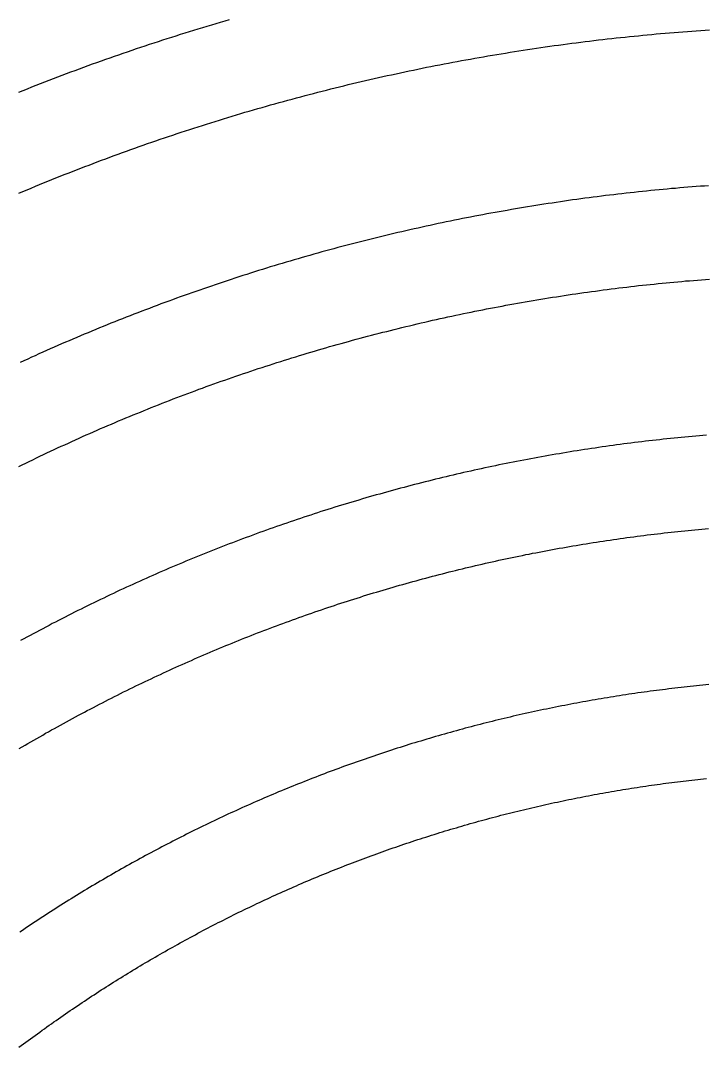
# Model space of a CAD drawing. Header units: inches. Extents: x -43479 to 56521, y -44741 to 59530.
# Drawn here: x 2734 to 3616, y 40579 to 41923 of the extents above; entities that cross this region are included whole.
import ezdxf

# ---------------------------------------------------------------- set-up
doc = ezdxf.new("R2010")
doc.units = ezdxf.units.IN
doc.header["$MEASUREMENT"] = 0

# ---------------------------------------------------------------- blocks, each defined once
blk = doc.blocks.new('kanishk_spiralEditV1')
for points in [[(2002.3, -1324.7), (1996.5, -1323.1), (1990.8, -1321.4), (1985.1, -1319.7), (1979.3, -1318), (1973.6, -1316.3), (1967.9, -1314.5), (1962.1, -1312.8), (1956.4, -1311), (1950.7, -1309.3), (1945, -1307.5), (1939.3, -1305.7), (1933.6, -1303.9), (1927.9, -1302.1), (1922.2, -1300.3), (1916.5, -1298.4), (1910.8, -1296.6), (1905.1, -1294.7), (1899.4, -1292.9), (1893.8, -1291), (1888.1, -1289.1), (1882.4, -1287.2), (1876.8, -1285.3), (1871.1, -1283.3), (1865.5, -1281.4), (1859.8, -1279.4), (1854.2, -1277.5), (1848.5, -1275.5), (1842.9, -1273.5), (1837.3, -1271.5), (1831.6, -1269.5), (1826, -1267.5), (1820.4, -1265.4), (1814.8, -1263.4), (1809.2, -1261.3), (1803.6, -1259.2), (1798, -1257.2), (1792.4, -1255.1), (1786.8, -1253), (1781.2, -1250.8), (1775.6, -1248.7), (1770, -1246.6), (1764.4, -1244.4), (1758.9, -1242.2), (1753.3, -1240.1), (1747.8, -1237.9), (1742.2, -1235.7), (1736.7, -1233.5), (1731.1, -1231.3)], [(2619.4, -1111.3), (2614.1, -1110.9), (2608.8, -1110.5), (2603.4, -1110.1), (2598.1, -1109.7), (2592.8, -1109.3), (2587.5, -1108.8), (2582.2, -1108.4), (2576.8, -1107.9), (2571.5, -1107.5), (2566.2, -1107), (2560.9, -1106.5), (2555.6, -1106), (2550.3, -1105.5), (2545, -1105), (2539.7, -1104.4), (2534.4, -1103.9), (2529.1, -1103.3), (2523.8, -1102.7), (2518.5, -1102.2), (2513.2, -1101.6), (2507.9, -1101), (2502.6, -1100.4), (2497.3, -1099.7), (2492, -1099.1), (2486.7, -1098.5), (2481.4, -1097.8), (2476.1, -1097.1), (2470.8, -1096.4), (2465.5, -1095.8), (2460.3, -1095.1), (2455, -1094.3), (2449.7, -1093.6), (2444.4, -1092.9), (2439.1, -1092.1), (2433.9, -1091.4), (2428.6, -1090.6), (2423.3, -1089.8), (2418.1, -1089), (2412.8, -1088.2), (2407.5, -1087.4), (2402.3, -1086.6), (2397, -1085.8), (2391.7, -1084.9), (2386.5, -1084.1), (2381.2, -1083.2), (2376, -1082.3), (2370.7, -1081.4), (2365.5, -1080.5), (2360.2, -1079.6), (2355, -1078.7), (2349.7, -1077.8), (2344.5, -1076.8), (2339.3, -1075.9), (2334, -1074.9), (2328.8, -1073.9), (2323.6, -1072.9), (2318.3, -1071.9), (2313.1, -1070.9), (2307.9, -1069.9), (2302.6, -1068.9), (2297.4, -1067.8), (2292.2, -1066.8), (2287, -1065.7), (2281.8, -1064.7), (2276.6, -1063.6), (2271.4, -1062.5), (2266.2, -1061.4), (2261, -1060.2), (2255.8, -1059.1), (2250.6, -1058), (2245.4, -1056.8), (2240.2, -1055.7), (2235, -1054.5), (2229.8, -1053.3), (2224.6, -1052.1), (2219.4, -1050.9), (2214.3, -1049.7), (2209.1, -1048.5), (2203.9, -1047.2), (2198.7, -1046), (2193.6, -1044.7), (2188.4, -1043.5), (2183.2, -1042.2), (2178.1, -1040.9), (2172.9, -1039.6), (2167.8, -1038.3), (2162.6, -1036.9), (2157.5, -1035.6), (2152.3, -1034.3), (2147.2, -1032.9), (2142.1, -1031.6), (2136.9, -1030.2), (2131.8, -1028.8), (2126.7, -1027.4), (2121.5, -1026), (2116.4, -1024.6), (2111.3, -1023.1), (2106.2, -1021.7), (2101.1, -1020.2), (2096, -1018.8), (2090.9, -1017.3), (2085.8, -1015.8), (2080.7, -1014.3), (2075.6, -1012.8), (2070.5, -1011.3), (2065.4, -1009.8), (2060.3, -1008.2), (2055.2, -1006.7), (2050.1, -1005.1), (2045.1, -1003.6), (2040, -1002), (2034.9, -1000.4), (2029.8, -998.8), (2024.8, -997.2), (2019.7, -995.6), (2014.7, -993.9), (2009.6, -992.3), (2004.6, -990.6), (1999.5, -989), (1994.5, -987.3), (1989.5, -985.6), (1984.4, -983.9), (1979.4, -982.2), (1974.4, -980.5), (1969.4, -978.8), (1964.3, -977), (1959.3, -975.3), (1954.3, -973.5), (1949.3, -971.8), (1944.3, -970), (1939.3, -968.2), (1934.3, -966.4), (1929.3, -964.6), (1924.4, -962.8), (1919.4, -961), (1914.4, -959.1), (1909.4, -957.3), (1904.5, -955.4), (1899.5, -953.5), (1894.5, -951.6), (1889.6, -949.8), (1884.6, -947.9), (1879.7, -945.9), (1874.7, -944), (1869.8, -942.1), (1864.9, -940.1), (1859.9, -938.2), (1855, -936.2), (1850.1, -934.3), (1845.2, -932.3), (1840.2, -930.3), (1835.3, -928.3), (1830.4, -926.3), (1825.5, -924.2), (1820.6, -922.2), (1815.7, -920.1), (1810.9, -918.1), (1806, -916), (1801.1, -914), (1796.2, -911.9), (1791.4, -909.8), (1786.5, -907.7), (1781.6, -905.5), (1776.8, -903.4), (1771.9, -901.3), (1767.1, -899.1), (1762.2, -897), (1757.4, -894.8), (1752.6, -892.6), (1747.7, -890.5), (1742.9, -888.3), (1738.1, -886), (1733.3, -883.8)], [(2616.9, -790.3), (2612.2, -789.9), (2607.6, -789.5), (2602.9, -789.1), (2598.3, -788.7), (2593.6, -788.2), (2589, -787.8), (2584.3, -787.4), (2579.7, -786.9), (2575.1, -786.4), (2570.4, -786), (2565.8, -785.5), (2561.1, -785), (2556.5, -784.5), (2551.9, -784), (2547.2, -783.5), (2542.6, -782.9), (2538, -782.4), (2533.4, -781.8), (2528.7, -781.3), (2524.1, -780.7), (2519.5, -780.1), (2514.8, -779.6), (2510.2, -779), (2505.6, -778.3), (2501, -777.7), (2496.4, -777.1), (2491.8, -776.5), (2487.1, -775.8), (2482.5, -775.2), (2477.9, -774.5), (2473.3, -773.8), (2468.7, -773.1), (2464.1, -772.4), (2459.5, -771.7), (2454.9, -771), (2450.3, -770.3), (2445.7, -769.6), (2441.1, -768.8), (2436.5, -768.1), (2431.9, -767.3), (2427.3, -766.5), (2422.7, -765.8), (2418.1, -765), (2413.5, -764.2), (2409, -763.4), (2404.4, -762.5), (2399.8, -761.7), (2395.2, -760.9), (2390.6, -760), (2386.1, -759.2), (2381.5, -758.3), (2376.9, -757.4), (2372.3, -756.5), (2367.8, -755.6), (2363.2, -754.7), (2358.7, -753.8), (2354.1, -752.9), (2349.5, -752), (2345, -751), (2340.4, -750.1), (2335.9, -749.1), (2331.3, -748.1), (2326.8, -747.2), (2322.2, -746.2), (2317.7, -745.2), (2313.2, -744.2), (2308.6, -743.1), (2304.1, -742.1), (2299.5, -741.1), (2295, -740), (2290.5, -739), (2286, -737.9), (2281.4, -736.8), (2276.9, -735.7), (2272.4, -734.7), (2267.9, -733.6), (2263.4, -732.4), (2258.9, -731.3), (2254.4, -730.2), (2249.8, -729), (2245.3, -727.9), (2240.8, -726.7), (2236.3, -725.6), (2231.9, -724.4), (2227.4, -723.2), (2222.9, -722), (2218.4, -720.8), (2213.9, -719.6), (2209.4, -718.3), (2204.9, -717.1), (2200.5, -715.9), (2196, -714.6), (2191.5, -713.4), (2187.1, -712.1), (2182.6, -710.8), (2178.1, -709.5), (2173.7, -708.2), (2169.2, -706.9), (2164.8, -705.6), (2160.3, -704.3), (2155.9, -702.9), (2151.4, -701.6), (2147, -700.2), (2142.6, -698.9), (2138.1, -697.5), (2133.7, -696.1), (2129.3, -694.7), (2124.8, -693.3), (2120.4, -691.9), (2116, -690.5), (2111.6, -689), (2107.2, -687.6), (2102.8, -686.2), (2098.4, -684.7), (2093.9, -683.2), (2089.6, -681.8), (2085.2, -680.3), (2080.8, -678.8), (2076.4, -677.3), (2072, -675.8), (2067.6, -674.2), (2063.2, -672.7), (2058.9, -671.2), (2054.5, -669.6), (2050.1, -668.1), (2045.7, -666.5), (2041.4, -664.9), (2037, -663.3), (2032.7, -661.8), (2028.3, -660.1), (2024, -658.5), (2019.6, -656.9), (2015.3, -655.3), (2011, -653.6), (2006.6, -652), (2002.3, -650.3), (1998, -648.7), (1993.6, -647), (1989.3, -645.3), (1985, -643.6), (1980.7, -641.9), (1976.4, -640.2), (1972.1, -638.5), (1967.8, -636.8), (1963.5, -635), (1959.2, -633.3), (1954.9, -631.5), (1950.6, -629.8), (1946.4, -628), (1942.1, -626.2), (1937.8, -624.4), (1933.5, -622.6), (1929.3, -620.8), (1925, -619), (1920.8, -617.2), (1916.5, -615.3), (1912.3, -613.5), (1908, -611.6), (1903.8, -609.8), (1899.5, -607.9), (1895.3, -606), (1891.1, -604.1), (1886.9, -602.2), (1882.6, -600.3), (1878.4, -598.4), (1874.2, -596.5), (1870, -594.6), (1865.8, -592.6), (1861.6, -590.7), (1857.4, -588.7), (1853.2, -586.8), (1849, -584.8), (1844.9, -582.8), (1840.7, -580.8), (1836.5, -578.8), (1832.4, -576.8), (1828.2, -574.8), (1824, -572.8), (1819.9, -570.7), (1815.7, -568.7), (1811.6, -566.6), (1807.4, -564.6), (1803.3, -562.5), (1799.2, -560.4), (1795, -558.3), (1790.9, -556.2), (1786.8, -554.1), (1782.7, -552), (1778.6, -549.9), (1774.5, -547.8), (1770.4, -545.6), (1766.3, -543.5), (1762.2, -541.3), (1758.1, -539.2), (1754, -537), (1750, -534.8), (1745.9, -532.6), (1741.8, -530.4), (1737.8, -528.2), (1733.7, -526)], [(2619.7, -469.4), (2615.7, -469), (2611.8, -468.6), (2607.8, -468.2), (2603.8, -467.8), (2599.8, -467.4), (2595.9, -467), (2591.9, -466.6), (2587.9, -466.1), (2584, -465.7), (2580, -465.2), (2576, -464.8), (2572.1, -464.3), (2568.1, -463.8), (2564.1, -463.3), (2560.2, -462.8), (2556.2, -462.3), (2552.3, -461.8), (2548.3, -461.3), (2544.3, -460.8), (2540.4, -460.2), (2536.4, -459.7), (2532.5, -459.2), (2528.5, -458.6), (2524.6, -458), (2520.6, -457.4), (2516.7, -456.9), (2512.7, -456.3), (2508.8, -455.7), (2504.9, -455.1), (2500.9, -454.4), (2497, -453.8), (2493, -453.2), (2489.1, -452.5), (2485.2, -451.9), (2481.2, -451.2), (2477.3, -450.6), (2473.4, -449.9), (2469.5, -449.2), (2465.5, -448.5), (2461.6, -447.8), (2457.7, -447.1), (2453.8, -446.4), (2449.9, -445.7), (2445.9, -444.9), (2442, -444.2), (2438.1, -443.4), (2434.2, -442.7), (2430.3, -441.9), (2426.4, -441.1), (2422.5, -440.4), (2418.6, -439.6), (2414.7, -438.8), (2410.8, -438), (2406.9, -437.2), (2403, -436.3), (2399.1, -435.5), (2395.2, -434.7), (2391.3, -433.8), (2387.4, -433), (2383.5, -432.1), (2379.6, -431.2), (2375.7, -430.3), (2371.9, -429.5), (2368, -428.6), (2364.1, -427.7), (2360.2, -426.8), (2356.4, -425.8), (2352.5, -424.9), (2348.6, -424), (2344.8, -423), (2340.9, -422.1), (2337, -421.1), (2333.2, -420.1), (2329.3, -419.2), (2325.5, -418.2), (2321.6, -417.2), (2317.8, -416.2), (2313.9, -415.2), (2310.1, -414.2), (2306.2, -413.2), (2302.4, -412.1), (2298.6, -411.1), (2294.7, -410), (2290.9, -409), (2287.1, -407.9), (2283.2, -406.8), (2279.4, -405.8), (2275.6, -404.7), (2271.8, -403.6), (2267.9, -402.5), (2264.1, -401.4), (2260.3, -400.2), (2256.5, -399.1), (2252.7, -398), (2248.9, -396.8), (2245.1, -395.7), (2241.3, -394.5), (2237.5, -393.4), (2233.7, -392.2), (2229.9, -391), (2226.1, -389.8), (2222.3, -388.6), (2218.5, -387.4), (2214.8, -386.2), (2211, -385), (2207.2, -383.7), (2203.4, -382.5), (2199.7, -381.3), (2195.9, -380), (2192.1, -378.7), (2188.4, -377.5), (2184.6, -376.2), (2180.8, -374.9), (2177.1, -373.6), (2173.3, -372.3), (2169.6, -371), (2165.9, -369.7), (2162.1, -368.4), (2158.4, -367), (2154.6, -365.7), (2150.9, -364.4), (2147.2, -363), (2143.5, -361.6), (2139.7, -360.3), (2136, -358.9), (2132.3, -357.5), (2128.6, -356.1), (2124.9, -354.7), (2121.2, -353.3), (2117.5, -351.9), (2113.8, -350.5), (2110.1, -349), (2106.4, -347.6), (2102.7, -346.2), (2099, -344.7), (2095.3, -343.2), (2091.6, -341.8), (2087.9, -340.3), (2084.3, -338.8), (2080.6, -337.3), (2076.9, -335.8), (2073.3, -334.3), (2069.6, -332.8), (2065.9, -331.3), (2062.3, -329.7), (2058.6, -328.2), (2055, -326.7), (2051.3, -325.1), (2047.7, -323.5), (2044.1, -322), (2040.4, -320.4), (2036.8, -318.8), (2033.2, -317.2), (2029.5, -315.6), (2025.9, -314), (2022.3, -312.4), (2018.7, -310.8), (2015.1, -309.2), (2011.5, -307.5), (2007.9, -305.9), (2004.3, -304.2), (2000.7, -302.6), (1997.1, -300.9), (1993.5, -299.2), (1989.9, -297.5), (1986.3, -295.9), (1982.8, -294.2), (1979.2, -292.5), (1975.6, -290.8), (1972.1, -289), (1968.5, -287.3), (1964.9, -285.6), (1961.4, -283.8), (1957.8, -282.1), (1954.3, -280.3), (1950.8, -278.6), (1947.2, -276.8), (1943.7, -275), (1940.2, -273.2), (1936.6, -271.5), (1933.1, -269.7), (1929.6, -267.9), (1926.1, -266), (1922.6, -264.2), (1919.1, -262.4), (1915.6, -260.6), (1912.1, -258.7), (1908.6, -256.9), (1905.1, -255), (1901.6, -253.1), (1898.1, -251.3), (1894.6, -249.4), (1891.2, -247.5), (1887.7, -245.6), (1884.2, -243.7), (1880.8, -241.8), (1877.3, -239.9), (1873.9, -238), (1870.4, -236.1), (1867, -234.1), (1863.5, -232.2), (1860.1, -230.2), (1856.7, -228.3), (1853.2, -226.3), (1849.8, -224.3), (1846.4, -222.4), (1843, -220.4), (1839.6, -218.4), (1836.2, -216.4), (1832.8, -214.4), (1829.4, -212.4), (1826, -210.4), (1822.6, -208.3), (1819.2, -206.3), (1815.8, -204.3), (1812.5, -202.2), (1809.1, -200.2), (1805.7, -198.1), (1802.4, -196), (1799, -193.9), (1795.7, -191.9), (1792.3, -189.8), (1789, -187.7), (1785.6, -185.6), (1782.3, -183.5), (1779, -181.4), (1775.6, -179.2), (1772.3, -177.1), (1769, -175), (1765.7, -172.8), (1762.4, -170.7), (1759.1, -168.5), (1755.8, -166.3), (1752.5, -164.2), (1749.2, -162), (1745.9, -159.8), (1742.7, -157.6), (1739.4, -155.4), (1736.1, -153.2), (1732.9, -151)], [(1731.6, -2.7), (1734.6, -4.9), (1737.5, -7.1), (1740.5, -9.3), (1743.5, -11.5), (1746.4, -13.7), (1749.4, -15.9), (1752.4, -18.1), (1755.4, -20.2), (1758.3, -22.4), (1761.3, -24.6), (1764.3, -26.7), (1767.3, -28.9), (1770.3, -31), (1773.3, -33.1), (1776.4, -35.3), (1779.4, -37.4), (1782.4, -39.5), (1785.4, -41.6), (1788.5, -43.7), (1791.5, -45.8), (1794.5, -47.9), (1797.6, -50), (1800.6, -52), (1803.7, -54.1), (1806.8, -56.2), (1809.8, -58.2), (1812.9, -60.3), (1816, -62.3), (1819, -64.4), (1822.1, -66.4), (1825.2, -68.4), (1828.3, -70.4), (1831.4, -72.5), (1834.5, -74.5), (1837.6, -76.5), (1840.7, -78.5), (1843.8, -80.4), (1846.9, -82.4), (1850.1, -84.4), (1853.2, -86.4), (1856.3, -88.3), (1859.4, -90.3), (1862.6, -92.2), (1865.7, -94.2), (1868.9, -96.1), (1872, -98), (1875.2, -100), (1878.3, -101.9), (1881.5, -103.8), (1884.7, -105.7), (1887.8, -107.6), (1891, -109.5), (1894.2, -111.4), (1897.4, -113.2), (1900.6, -115.1), (1903.8, -117), (1907, -118.8), (1910.2, -120.7), (1913.4, -122.5), (1916.6, -124.4), (1919.8, -126.2), (1923, -128), (1926.2, -129.8), (1929.5, -131.6), (1932.7, -133.4), (1935.9, -135.2), (1939.2, -137), (1942.4, -138.8), (1945.6, -140.6), (1948.9, -142.4), (1952.1, -144.1), (1955.4, -145.9), (1958.7, -147.6), (1961.9, -149.4), (1965.2, -151.1), (1968.5, -152.9), (1971.7, -154.6), (1975, -156.3), (1978.3, -158), (1981.6, -159.7), (1984.9, -161.4), (1988.2, -163.1), (1991.5, -164.8), (1994.8, -166.4), (1998.1, -168.1), (2001.4, -169.8), (2004.7, -171.4), (2008, -173.1), (2011.3, -174.7), (2014.7, -176.4), (2018, -178), (2021.3, -179.6), (2024.7, -181.2), (2028, -182.8), (2031.4, -184.4), (2034.7, -186), (2038, -187.6), (2041.4, -189.2), (2044.8, -190.8), (2048.1, -192.3), (2051.5, -193.9), (2054.8, -195.4), (2058.2, -197), (2061.6, -198.5), (2065, -200.1), (2068.3, -201.6), (2071.7, -203.1), (2075.1, -204.6), (2078.5, -206.1), (2081.9, -207.6), (2085.3, -209.1), (2088.7, -210.6), (2092.1, -212.1), (2095.5, -213.5), (2098.9, -215), (2102.3, -216.4), (2105.8, -217.9), (2109.2, -219.3), (2112.6, -220.8), (2116, -222.2), (2119.5, -223.6), (2122.9, -225), (2126.3, -226.4), (2129.8, -227.8), (2133.2, -229.2), (2136.7, -230.6), (2140.1, -232), (2143.6, -233.3), (2147, -234.7), (2150.5, -236), (2153.9, -237.4), (2157.4, -238.7), (2160.9, -240.1), (2164.3, -241.4), (2167.8, -242.7), (2171.3, -244), (2174.8, -245.3), (2178.2, -246.6), (2181.7, -247.9), (2185.2, -249.2), (2188.7, -250.5), (2192.2, -251.7), (2195.7, -253), (2199.2, -254.3), (2202.7, -255.5), (2206.2, -256.7), (2209.7, -258), (2213.2, -259.2), (2216.7, -260.4), (2220.2, -261.6), (2223.8, -262.8), (2227.3, -264), (2230.8, -265.2), (2234.3, -266.4), (2237.9, -267.6), (2241.4, -268.7), (2244.9, -269.9), (2248.5, -271), (2252, -272.2), (2255.6, -273.3), (2259.1, -274.4), (2262.6, -275.6), (2266.2, -276.7), (2269.8, -277.8), (2273.3, -278.9), (2276.9, -280), (2280.4, -281.1), (2284, -282.1), (2287.6, -283.2), (2291.1, -284.3), (2294.7, -285.3), (2298.3, -286.4), (2301.8, -287.4), (2305.4, -288.4), (2309, -289.5), (2312.6, -290.5), (2316.2, -291.5), (2319.8, -292.5), (2323.3, -293.5), (2326.9, -294.5), (2330.5, -295.5), (2334.1, -296.4), (2337.7, -297.4), (2341.3, -298.4), (2344.9, -299.3), (2348.5, -300.3), (2352.1, -301.2), (2355.7, -302.1), (2359.4, -303), (2363, -304), (2366.6, -304.9), (2370.2, -305.8), (2373.8, -306.6), (2377.4, -307.5), (2381.1, -308.4), (2384.7, -309.3), (2388.3, -310.1), (2392, -311), (2395.6, -311.8), (2399.2, -312.7), (2402.9, -313.5), (2406.5, -314.3), (2410.1, -315.1), (2413.8, -315.9), (2417.4, -316.7), (2421.1, -317.5), (2424.7, -318.3), (2428.4, -319.1), (2432, -319.9), (2435.7, -320.6), (2439.3, -321.4), (2443, -322.1), (2446.6, -322.9), (2450.3, -323.6), (2454, -324.3), (2457.6, -325), (2461.3, -325.7), (2465, -326.4), (2468.6, -327.1), (2472.3, -327.8), (2476, -328.5), (2479.6, -329.2), (2483.3, -329.8), (2487, -330.5), (2490.7, -331.1), (2494.3, -331.8), (2498, -332.4), (2501.7, -333), (2505.4, -333.6), (2509.1, -334.3), (2512.8, -334.9), (2516.5, -335.4), (2520.2, -336), (2523.8, -336.6), (2527.5, -337.2), (2531.2, -337.7), (2534.9, -338.3), (2538.6, -338.8), (2542.3, -339.4), (2546, -339.9), (2549.7, -340.4), (2553.4, -341), (2557.1, -341.5), (2560.8, -342), (2564.5, -342.5), (2568.3, -342.9), (2572, -343.4), (2575.7, -343.9), (2579.4, -344.4), (2583.1, -344.8), (2586.8, -345.3), (2590.5, -345.7), (2594.2, -346.1), (2598, -346.5), (2601.7, -347), (2605.4, -347.4), (2609.1, -347.8), (2612.8, -348.2), (2616.6, -348.5)], [(1731.9, -387), (1735.7, -389.2), (1739.5, -391.4), (1743.2, -393.6), (1747, -395.8), (1750.8, -398), (1754.6, -400.2), (1758.4, -402.4), (1762.2, -404.5), (1766, -406.7), (1769.8, -408.8), (1773.6, -411), (1777.4, -413.1), (1781.2, -415.2), (1785, -417.3), (1788.9, -419.4), (1792.7, -421.5), (1796.5, -423.6), (1800.4, -425.7), (1804.2, -427.8), (1808.1, -429.9), (1811.9, -431.9), (1815.8, -434), (1819.6, -436), (1823.5, -438), (1827.4, -440.1), (1831.3, -442.1), (1835.1, -444.1), (1839, -446.1), (1842.9, -448.1), (1846.8, -450.1), (1850.7, -452.1), (1854.6, -454), (1858.5, -456), (1862.4, -457.9), (1866.4, -459.9), (1870.3, -461.8), (1874.2, -463.8), (1878.1, -465.7), (1882.1, -467.6), (1886, -469.5), (1890, -471.4), (1893.9, -473.3), (1897.9, -475.2), (1901.8, -477), (1905.8, -478.9), (1909.7, -480.8), (1913.7, -482.6), (1917.7, -484.4), (1921.6, -486.3), (1925.6, -488.1), (1929.6, -489.9), (1933.6, -491.7), (1937.6, -493.5), (1941.6, -495.3), (1945.6, -497.1), (1949.6, -498.9), (1953.6, -500.6), (1957.6, -502.4), (1961.6, -504.1), (1965.6, -505.9), (1969.7, -507.6), (1973.7, -509.3), (1977.7, -511.1), (1981.8, -512.8), (1985.8, -514.5), (1989.8, -516.1), (1993.9, -517.8), (1997.9, -519.5), (2002, -521.2), (2006, -522.8), (2010.1, -524.5), (2014.2, -526.1), (2018.2, -527.7), (2022.3, -529.4), (2026.4, -531), (2030.4, -532.6), (2034.5, -534.2), (2038.6, -535.8), (2042.7, -537.4), (2046.8, -538.9), (2050.9, -540.5), (2055, -542), (2059.1, -543.6), (2063.2, -545.1), (2067.3, -546.7), (2071.4, -548.2), (2075.5, -549.7), (2079.7, -551.2), (2083.8, -552.7), (2087.9, -554.2), (2092, -555.7), (2096.2, -557.1), (2100.3, -558.6), (2104.4, -560), (2108.6, -561.5), (2112.7, -562.9), (2116.9, -564.3), (2121, -565.8), (2125.2, -567.2), (2129.4, -568.6), (2133.5, -570), (2137.7, -571.3), (2141.8, -572.7), (2146, -574.1), (2150.2, -575.4), (2154.4, -576.8), (2158.6, -578.1), (2162.7, -579.5), (2166.9, -580.8), (2171.1, -582.1), (2175.3, -583.4), (2179.5, -584.7), (2183.7, -586), (2187.9, -587.3), (2192.1, -588.5), (2196.3, -589.8), (2200.5, -591.1), (2204.7, -592.3), (2208.9, -593.5), (2213.2, -594.8), (2217.4, -596), (2221.6, -597.2), (2225.8, -598.4), (2230.1, -599.6), (2234.3, -600.8), (2238.5, -601.9), (2242.8, -603.1), (2247, -604.3), (2251.3, -605.4), (2255.5, -606.5), (2259.7, -607.7), (2264, -608.8), (2268.2, -609.9), (2272.5, -611), (2276.8, -612.1), (2281, -613.2), (2285.3, -614.3), (2289.6, -615.3), (2293.8, -616.4), (2298.1, -617.4), (2302.4, -618.5), (2306.6, -619.5), (2310.9, -620.5), (2315.2, -621.5), (2319.5, -622.6), (2323.8, -623.5), (2328, -624.5), (2332.3, -625.5), (2336.6, -626.5), (2340.9, -627.4), (2345.2, -628.4), (2349.5, -629.3), (2353.8, -630.3), (2358.1, -631.2), (2362.4, -632.1), (2366.7, -633), (2371, -633.9), (2375.3, -634.8), (2379.7, -635.7), (2384, -636.6), (2388.3, -637.4), (2392.6, -638.3), (2396.9, -639.1), (2401.3, -639.9), (2405.6, -640.8), (2409.9, -641.6), (2414.2, -642.4), (2418.6, -643.2), (2422.9, -644), (2427.2, -644.8), (2431.6, -645.5), (2435.9, -646.3), (2440.2, -647.1), (2444.6, -647.8), (2448.9, -648.5), (2453.3, -649.3), (2457.6, -650), (2462, -650.7), (2466.3, -651.4), (2470.7, -652.1), (2475, -652.8), (2479.4, -653.4), (2483.7, -654.1), (2488.1, -654.7), (2492.5, -655.4), (2496.8, -656), (2501.2, -656.6), (2505.5, -657.3), (2509.9, -657.9), (2514.3, -658.5), (2518.6, -659.1), (2523, -659.6), (2527.4, -660.2), (2531.8, -660.8), (2536.1, -661.3), (2540.5, -661.9), (2544.9, -662.4), (2549.3, -662.9), (2553.7, -663.4), (2558, -664), (2562.4, -664.5), (2566.8, -664.9), (2571.2, -665.4), (2575.6, -665.9), (2580, -666.4), (2584.3, -666.8), (2588.7, -667.2), (2593.1, -667.7), (2597.5, -668.1), (2601.9, -668.5), (2606.3, -668.9), (2610.7, -669.3), (2615.1, -669.7), (2619.5, -670.1)], [(1731.3, -750), (1735.9, -752.2), (1740.4, -754.4), (1744.9, -756.6), (1749.5, -758.8), (1754, -761), (1758.6, -763.2), (1763.1, -765.3), (1767.7, -767.5), (1772.3, -769.6), (1776.8, -771.8), (1781.4, -773.9), (1786, -776), (1790.6, -778.1), (1795.2, -780.2), (1799.8, -782.3), (1804.4, -784.4), (1809, -786.5), (1813.6, -788.5), (1818.2, -790.6), (1822.8, -792.6), (1827.4, -794.6), (1832.1, -796.7), (1836.7, -798.7), (1841.3, -800.7), (1846, -802.7), (1850.6, -804.6), (1855.3, -806.6), (1859.9, -808.6), (1864.6, -810.5), (1869.2, -812.5), (1873.9, -814.4), (1878.6, -816.3), (1883.2, -818.2), (1887.9, -820.1), (1892.6, -822), (1897.3, -823.9), (1902, -825.8), (1906.7, -827.7), (1911.4, -829.5), (1916.1, -831.4), (1920.8, -833.2), (1925.5, -835), (1930.2, -836.9), (1934.9, -838.7), (1939.7, -840.5), (1944.4, -842.2), (1949.1, -844), (1953.9, -845.8), (1958.6, -847.5), (1963.3, -849.3), (1968.1, -851), (1972.8, -852.8), (1977.6, -854.5), (1982.4, -856.2), (1987.1, -857.9), (1991.9, -859.6), (1996.7, -861.3), (2001.4, -862.9), (2006.2, -864.6), (2011, -866.2), (2015.8, -867.9), (2020.6, -869.5), (2025.3, -871.1), (2030.1, -872.7), (2034.9, -874.3), (2039.7, -875.9), (2044.6, -877.5), (2049.4, -879.1), (2054.2, -880.6), (2059, -882.2), (2063.8, -883.7), (2068.6, -885.2), (2073.5, -886.8), (2078.3, -888.3), (2083.1, -889.8), (2088, -891.3), (2092.8, -892.7), (2097.6, -894.2), (2102.5, -895.7), (2107.3, -897.1), (2112.2, -898.5), (2117.1, -900), (2121.9, -901.4), (2126.8, -902.8), (2131.6, -904.2), (2136.5, -905.6), (2141.4, -907), (2146.3, -908.3), (2151.1, -909.7), (2156, -911), (2160.9, -912.4), (2165.8, -913.7), (2170.7, -915), (2175.6, -916.3), (2180.5, -917.6), (2185.4, -918.9), (2190.3, -920.2), (2195.2, -921.4), (2200.1, -922.7), (2205, -923.9), (2209.9, -925.2), (2214.8, -926.4), (2219.7, -927.6), (2224.7, -928.8), (2229.6, -930), (2234.5, -931.2), (2239.5, -932.4), (2244.4, -933.5), (2249.3, -934.7), (2254.3, -935.8), (2259.2, -937), (2264.1, -938.1), (2269.1, -939.2), (2274, -940.3), (2279, -941.4), (2283.9, -942.5), (2288.9, -943.5), (2293.9, -944.6), (2298.8, -945.6), (2303.8, -946.7), (2308.7, -947.7), (2313.7, -948.7), (2318.7, -949.7), (2323.7, -950.7), (2328.6, -951.7), (2333.6, -952.7), (2338.6, -953.7), (2343.6, -954.6), (2348.5, -955.6), (2353.5, -956.5), (2358.5, -957.4), (2363.5, -958.3), (2368.5, -959.3), (2373.5, -960.1), (2378.5, -961), (2383.5, -961.9), (2388.5, -962.8), (2393.5, -963.6), (2398.5, -964.5), (2403.5, -965.3), (2408.5, -966.1), (2413.5, -966.9), (2418.5, -967.7), (2423.6, -968.5), (2428.6, -969.3), (2433.6, -970.1), (2438.6, -970.8), (2443.6, -971.6), (2448.7, -972.3), (2453.7, -973), (2458.7, -973.7), (2463.7, -974.4), (2468.8, -975.1), (2473.8, -975.8), (2478.8, -976.5), (2483.9, -977.2), (2488.9, -977.8), (2493.9, -978.5), (2499, -979.1), (2504, -979.7), (2509.1, -980.3), (2514.1, -980.9), (2519.2, -981.5), (2524.2, -982.1), (2529.3, -982.7), (2534.3, -983.2), (2539.4, -983.8), (2544.4, -984.3), (2549.5, -984.8), (2554.5, -985.3), (2559.6, -985.8), (2564.6, -986.3), (2569.7, -986.8), (2574.8, -987.3), (2579.8, -987.8), (2584.9, -988.2), (2589.9, -988.7), (2595, -989.1), (2600.1, -989.5), (2605.1, -989.9), (2610.2, -990.3), (2615.3, -990.7), (2620.4, -991.1)], [(1731.6, -1101.7), (1736.8, -1103.9), (1742.1, -1106.1), (1747.4, -1108.3), (1752.7, -1110.5), (1758, -1112.7), (1763.3, -1114.8), (1768.6, -1117), (1773.9, -1119.1), (1779.2, -1121.3), (1784.5, -1123.4), (1789.8, -1125.5), (1795.1, -1127.6), (1800.5, -1129.7), (1805.8, -1131.8), (1811.1, -1133.8), (1816.5, -1135.9), (1821.8, -1137.9), (1827.2, -1140), (1832.5, -1142), (1837.9, -1144), (1843.3, -1146), (1848.6, -1148), (1854, -1150), (1859.4, -1151.9), (1864.8, -1153.9), (1870.1, -1155.8), (1875.5, -1157.8), (1880.9, -1159.7), (1886.3, -1161.6), (1891.7, -1163.5), (1897.1, -1165.4), (1902.5, -1167.3), (1908, -1169.1), (1913.4, -1171), (1918.8, -1172.8), (1924.2, -1174.6), (1929.7, -1176.5), (1935.1, -1178.3), (1940.5, -1180.1), (1946, -1181.9), (1951.4, -1183.6), (1956.9, -1185.4), (1962.3, -1187.2), (1967.8, -1188.9), (1973.2, -1190.6), (1978.7, -1192.3), (1984.2, -1194), (1989.7, -1195.7), (1995.1, -1197.4), (2000.6, -1199.1), (2006.1, -1200.8), (2011.6, -1202.4), (2017.1, -1204), (2022.6, -1205.7), (2028.1, -1207.3), (2033.6, -1208.9), (2039.1, -1210.5), (2044.6, -1212.1), (2050.1, -1213.6), (2055.6, -1215.2), (2061.2, -1216.7), (2066.7, -1218.3), (2072.2, -1219.8), (2077.7, -1221.3), (2083.3, -1222.8), (2088.8, -1224.3), (2094.4, -1225.8), (2099.9, -1227.2), (2105.4, -1228.7), (2111, -1230.1), (2116.5, -1231.6), (2122.1, -1233), (2127.7, -1234.4), (2133.2, -1235.8), (2138.8, -1237.2), (2144.4, -1238.5), (2149.9, -1239.9), (2155.5, -1241.3), (2161.1, -1242.6), (2166.7, -1243.9), (2172.3, -1245.2), (2177.9, -1246.5), (2183.4, -1247.8), (2189, -1249.1), (2194.6, -1250.4), (2200.2, -1251.6), (2205.8, -1252.9), (2211.4, -1254.1), (2217.1, -1255.3), (2222.7, -1256.5), (2228.3, -1257.7), (2233.9, -1258.9), (2239.5, -1260.1), (2245.1, -1261.3), (2250.8, -1262.4), (2256.4, -1263.6), (2262, -1264.7), (2267.6, -1265.8), (2273.3, -1266.9), (2278.9, -1268), (2284.6, -1269.1), (2290.2, -1270.1), (2295.8, -1271.2), (2301.5, -1272.2), (2307.1, -1273.3), (2312.8, -1274.3), (2318.4, -1275.3), (2324.1, -1276.3), (2329.8, -1277.3), (2335.4, -1278.3), (2341.1, -1279.2), (2346.8, -1280.2), (2352.4, -1281.1), (2358.1, -1282), (2363.8, -1283), (2369.4, -1283.9), (2375.1, -1284.8), (2380.8, -1285.6), (2386.5, -1286.5), (2392.2, -1287.4), (2397.8, -1288.2), (2403.5, -1289), (2409.2, -1289.9), (2414.9, -1290.7), (2420.6, -1291.5), (2426.3, -1292.2), (2432, -1293), (2437.7, -1293.8), (2443.4, -1294.5), (2449.1, -1295.3), (2454.8, -1296), (2460.5, -1296.7), (2466.2, -1297.4), (2471.9, -1298.1), (2477.6, -1298.8), (2483.3, -1299.4), (2489, -1300.1), (2494.8, -1300.7), (2500.5, -1301.4), (2506.2, -1302), (2511.9, -1302.6), (2517.6, -1303.2), (2523.4, -1303.8), (2529.1, -1304.3), (2534.8, -1304.9), (2540.5, -1305.4), (2546.3, -1306), (2552, -1306.5), (2557.7, -1307), (2563.4, -1307.5), (2569.2, -1308), (2574.9, -1308.4), (2580.7, -1308.9), (2586.4, -1309.4), (2592.1, -1309.8), (2597.9, -1310.2), (2603.6, -1310.6), (2609.3, -1311), (2615.1, -1311.4), (2620.8, -1311.8)]]:
    blk.add_lwpolyline(points)

msp = doc.modelspace()

# ---------------------------------------------------------------- linework, layer by layer
msp.add_circle((6520.5, 9529.6), 50000)

# ---------------------------------------------------------------- block references
at = {"xscale": -1, "rotation": 180}
msp.add_blockref('kanishk_spiralEditV1', (1000, 40600), dxfattribs=at)

doc.saveas('drawing.dxf')
